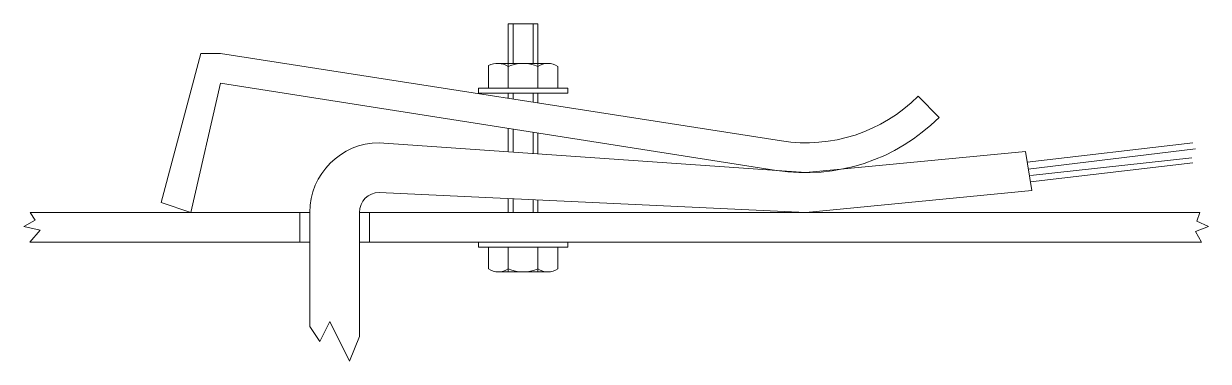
# Model space of a CAD drawing. Header units: millimetres. Extents: x -159 to 0, y -122 to 0.
# Drawn here: x -158.8 to -39.4, y -122 to -88 of the extents above; entities outside this region: 1.
import ezdxf

# ---------------------------------------------------------------- set-up
doc = ezdxf.new("R2010")
doc.units = ezdxf.units.MM
doc.layers.get('0').update_dxf_attribs({"linetype": 'CONTINUOUS', "lineweight": 0})

msp = doc.modelspace()

# ---------------------------------------------------------------- linework, layer by layer
for p, q in [((-110, -88), (-107, -88)), ((-110, -94.5), (-110, -88)), ((-109.5, -92), (-109.5, -88)), ((-107.5, -92), (-107.5, -88)), ((-107, -94.5), (-107, -88)), ((-145, -106), (-141, -91)), ((-141, -91), (-139, -91)), ((-82.46, -99.81), (-139, -91)), ((-112, -92.2), (-112, -94.5)), ((-106, -92), (-111.1, -92)), ((-105, -94.5), (-105, -92.3)), ((-139, -94), (-142, -107)), ((-82.94, -102.77), (-139, -94)), ((-113, -95), (-113, -94.5)), ((-113, -94.5), (-104, -94.5)), ((-113, -95), (-104, -95)), ((-110, -95.52), (-110, -95)), ((-109.5, -95.6), (-109.5, -95)), ((-107.5, -95.91), (-107.5, -95)), ((-107, -95.99), (-107, -95)), ((-104, -94.5), (-104, -95)), ((-68.69, -95.31), (-66.56, -97.44)), ((-110, -100.91), (-110, -98.54)), ((-109.5, -100.94), (-109.5, -98.62)), ((-107.5, -101.08), (-107.5, -98.93)), ((-107, -101.12), (-107, -99.01)), ((-123, -100), (-80, -103)), ((-57.67, -101.96), (-41, -100)), ((-80, -103), (-57.86, -100.86)), ((-57.86, -100.86), (-57.2, -104.79)), ((-57.6, -102.66), (-40.7, -100.61)), ((-57.34, -103.3), (-41.09, -101.5)), ((-57.35, -103.92), (-41, -102)), ((-123, -105), (-80, -107)), ((-80, -107), (-57.2, -104.79)), ((-142, -107), (-145, -106)), ((-110, -107), (-110, -105.6)), ((-109.5, -107), (-109.5, -105.63)), ((-107.5, -107), (-107.5, -105.72)), ((-107, -107), (-107, -105.74)), ((-158.19, -107), (-157.7, -107.78)), ((-158.19, -107), (-131, -107)), ((-131, -107), (-131, -110)), ((-131, -107), (-130, -107)), ((-130, -118.5), (-130, -107)), ((-125, -119.5), (-125, -107)), ((-125, -107), (-124, -107)), ((-124, -110), (-124, -107)), ((-124, -107), (-40.27, -107)), ((-40.27, -107), (-40.58, -107.9)), ((-157.7, -107.78), (-158.85, -108.42)), ((-158.85, -108.42), (-157.18, -108.8)), ((-39.42, -108.42), (-40.7, -108.93)), ((-40.58, -107.9), (-39.42, -108.42)), ((-157.18, -108.8), (-158.23, -110)), ((-40.7, -108.93), (-40.11, -110)), ((-158.23, -110), (-131, -110)), ((-131, -110), (-130, -110)), ((-125, -110), (-124, -110)), ((-124, -110), (-40.11, -110)), ((-113, -110), (-104, -110)), ((-113, -110.5), (-113, -110)), ((-113, -110.5), (-104, -110.5)), ((-112, -110.5), (-112, -112.7)), ((-110, -113), (-110, -110.5)), ((-107, -113), (-107, -110.5)), ((-105, -112.7), (-105, -110.5)), ((-104, -110), (-104, -110.5)), ((-111, -113), (-106, -113)), ((-129, -120), (-128, -118)), ((-128, -118), (-126, -122)), ((-130, -118.5), (-129, -120)), ((-126, -122), (-125, -119.5))]:
    msp.add_line(p, q)
for centre, radius, start, end in [((0, 0), 0, 0, 0), ((-111.09, -94.13), 2.13, 59.1284, 115.1468), ((-108.5, -95.88), 3.88, 67.2856, 112.7144), ((-106, -93.82), 1.82, 56.6015, 123.3985), ((-80, -84), 16, 261.1437, 315), ((-80, -84), 19, 261.1076, 315), ((-123, -107), 7, 90, 180), ((-123, -107), 2, 90, 180), ((-111, -111.18), 1.82, 236.6015, 303.3985), ((-108.5, -109.12), 3.88, 247.2856, 292.7144), ((-106, -111.18), 1.82, 236.6015, 303.3985)]:
    msp.add_arc(centre, radius, start, end)

doc.saveas('drawing.dxf')
